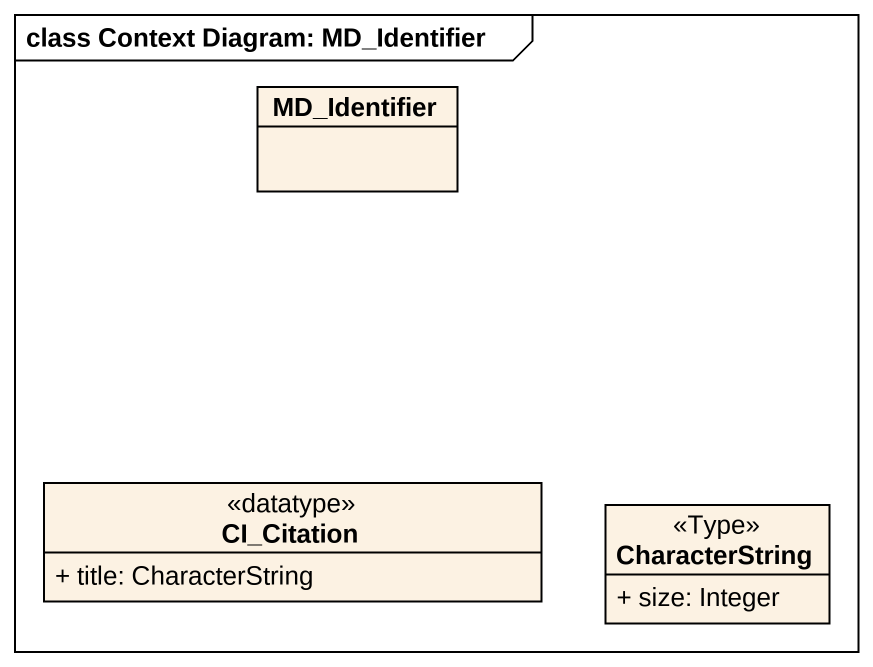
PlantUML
@startuml
mainframe class Context Diagram: MD_Identifier
hide circle
hide empty members
skinparam classAttributeIconSize 0
class MD_Identifier
class CI_Citation <<datatype>> {
  + title: CharacterString
}
class CharacterString <<Type>> {
  + size: Integer
}
@enduml
